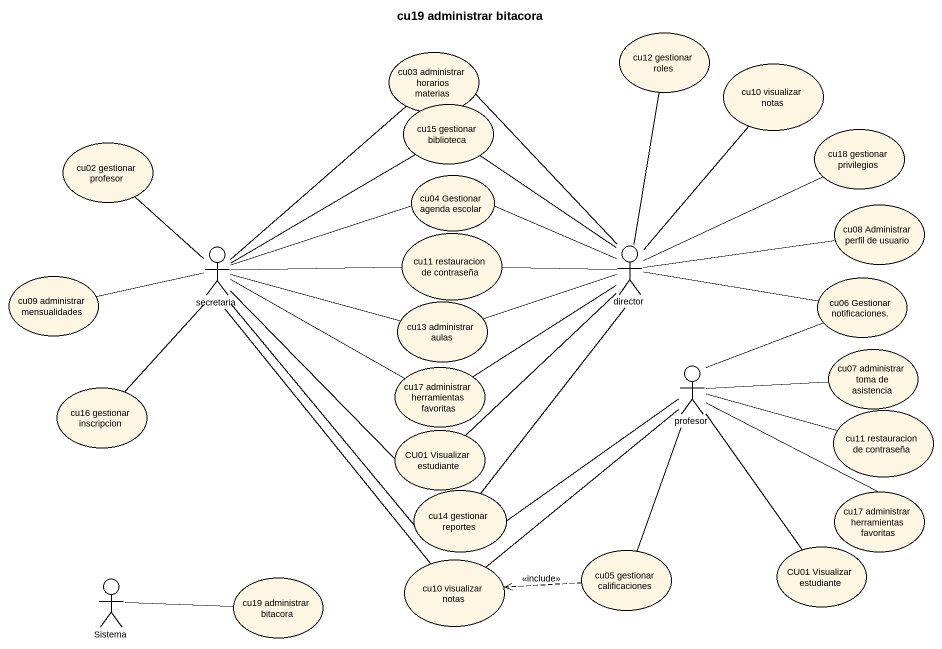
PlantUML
@startuml
title cu19 administrar bitacora
usecase "cu03 administrar horarios materias" as cu03_administrar_horarios
usecase "cu12 gestionar roles" as cu12_gestionar_roles
usecase "cu10 visualizar notas" as cu10_visualizar_notas
usecase "cu15 gestionar biblioteca" as cu15_gestionar_biblioteca
usecase "cu18 gestionar privilegios" as cu18_gestionar_privilegios
usecase "cu02 gestionar profesor" as cu02_gestionar_profesor
usecase "cu04 Gestionar agenda escolar" as cu04_Gestionar_agenda
usecase "cu08 Administrar perfil de usuario" as cu08_Administrar_perfil_de
actor secretaria
usecase "cu11 restauracion de contraseña" as cu11_restauracion_de
actor director
usecase "cu09 administrar mensualidades" as cu09_administrar
usecase "cu06 Gestionar notificaciones." as cu06_Gestionar
usecase "cu13 administrar aulas" as cu13_administrar_aulas
actor profesor
usecase "cu07 administrar toma de asistencia" as cu07_administrar_toma_de
usecase "cu16 gestionar inscripcion" as cu16_gestionar_inscripcion
usecase "cu17 administrar herramientas favoritas" as cu17_administrar
usecase "CU01 Visualizar estudiante" as CU01_Visualizar_estudiante
usecase "cu11 restauracion de contraseña" as cu11_restauracion_de_2
usecase "cu14 gestionar reportes" as cu14_gestionar_reportes
usecase "cu17 administrar herramientas favoritas" as cu17_administrar_2
usecase "cu05 gestionar calificaciones" as cu05_gestionar
usecase "CU01 Visualizar estudiante" as CU01_Visualizar_estudiante_2
actor Sistema
usecase "cu19 administrar bitacora" as cu19_administrar_bitacora
usecase "cu10 visualizar notas" as cu10_visualizar_notas_2
cu10_visualizar_notas -- director
cu15_gestionar_biblioteca -- secretaria
cu02_gestionar_profesor -- secretaria
cu04_Gestionar_agenda -left- secretaria
cu08_Administrar_perfil_de -left- director
secretaria -up- cu03_administrar_horarios
secretaria -left- cu09_administrar
secretaria -right- cu13_administrar_aulas
secretaria -- cu16_gestionar_inscripcion
secretaria -right- cu17_administrar
secretaria -- cu14_gestionar_reportes
cu11_restauracion_de -left- secretaria
cu11_restauracion_de -right- director
director -up- cu03_administrar_horarios
director -up- cu12_gestionar_roles
director -up- cu15_gestionar_biblioteca
director -right- cu18_gestionar_privilegios
director -left- cu04_Gestionar_agenda
director -right- cu06_Gestionar
director -- cu14_gestionar_reportes
cu06_Gestionar -left- profesor
cu13_administrar_aulas -right- director
profesor -right- cu07_administrar_toma_de
profesor -- cu17_administrar_2
profesor -- cu05_gestionar
cu17_administrar -right- director
CU01_Visualizar_estudiante -up- secretaria
CU01_Visualizar_estudiante -up- director
cu11_restauracion_de_2 -left- profesor
cu14_gestionar_reportes -right- profesor
cu05_gestionar .left.> cu10_visualizar_notas_2 : <<include>>
CU01_Visualizar_estudiante_2 -up- profesor
cu19_administrar_bitacora -left- Sistema
cu10_visualizar_notas_2 -up- secretaria
cu10_visualizar_notas_2 -up- profesor
@enduml
